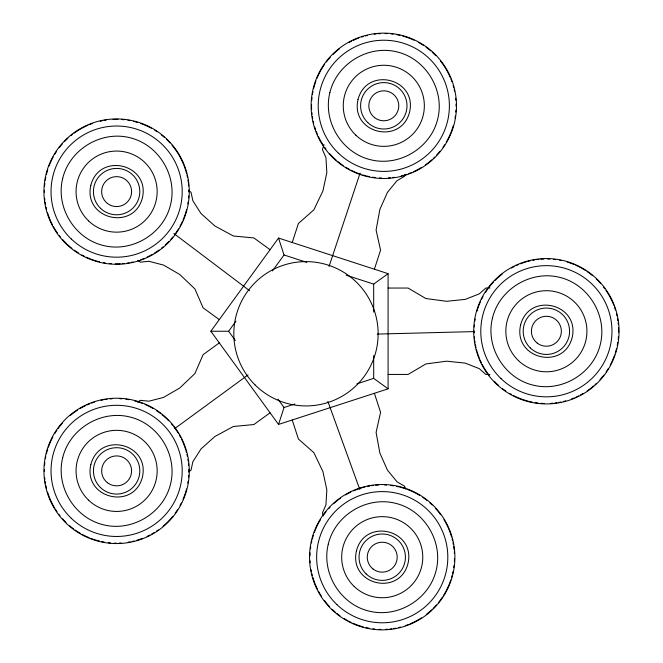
<?xml version="1.0" encoding="UTF-8"?>
<svg xmlns="http://www.w3.org/2000/svg" width="663" height="663" viewBox="0 0 663 663"><rect width="100%" height="100%" fill="white"/><g stroke="black" fill="none" stroke-linecap="round" stroke-linejoin="round"><path stroke-width="0.99" d="M292.226 242.509L298.408 223.481L313.872 209.831L322.931 190.911L326.842 172.629L325.931 157.554L322.425 149.573L324.016 144.667M278.535 424.436L210.834 331.243L278.535 238.058L388.087 273.653L388.087 388.841L278.535 424.436L284.037 407.505L294.869 403.982M374.388 269.203L380.57 250.175L376.087 230.044L379.882 209.417L387.457 192.328L397.054 180.667L404.587 176.275L405.226 174.311M329.039 266.509L360.042 173.234M210.834 331.243L228.627 331.243L235.937 321.19M272.468 270.902L284.037 254.982L278.535 238.058M174.8 428.522L248.086 374.893M137.738 402.143L140.241 400.328L148.918 401.198L163.537 397.402L179.706 388.037L194.905 373.576L203.11 354.655L219.296 342.895M346.103 275.153L373.683 284.112L388.087 273.653M188.516 472.039L191.019 470.216L192.875 461.697L200.997 448.967L214.903 436.478L233.359 426.5L253.888 424.544L270.073 412.784M356.934 383.819L373.683 378.374L388.087 388.841M377.288 334.077L474.393 331.591M388.087 288.049L408.093 288.049L425.845 298.532L446.647 301.309L465.235 299.378L479.291 293.85L485.797 288.049L489.924 288.049M388.087 374.438L408.093 374.438L425.845 363.954L446.647 361.186L465.235 363.117L479.291 368.636L485.797 374.438L489.924 374.438M284.037 254.982L306.696 262.349M188.516 190.455L191.019 192.27L192.875 200.79L200.997 213.519L214.903 226.008L233.359 235.995L253.888 237.942L270.073 249.702M137.738 260.344L140.241 262.158L148.918 261.288L163.537 265.084L179.706 274.449L194.905 288.919L203.11 307.839L219.296 319.599M173.855 233.509L249.586 290.701M228.627 331.243L235.324 340.467M277.946 399.126L284.037 407.505M327.878 401.422L359.777 489.427M374.388 393.283L380.57 412.311L376.087 432.442L379.882 453.078L387.457 470.158L397.054 481.819L404.587 486.219L405.541 489.161M292.226 419.986L298.408 439.014L313.872 452.655L322.931 471.584L326.842 489.858L325.931 504.933L322.425 512.913L323.378 515.855M373.683 284.112L373.683 312.082M373.683 355.592L373.683 378.374M618.438 336.555A72.25 72.25 0 0 1 618.156 339.547M617.75 342.514A72.25 72.25 0 0 1 617.22 345.456M616.582 348.357A72.25 72.25 0 0 1 615.239 353.13M614.609 355.02A72.25 72.25 0 0 1 610.225 365.073M608.278 368.512A72.25 72.25 0 0 1 606.131 371.868M603.786 375.117A72.25 72.25 0 0 1 599.965 379.708M596.526 383.264A72.25 72.25 0 0 1 595.076 384.623M593.584 385.949A72.25 72.25 0 0 1 587.244 390.83M583.075 393.482A72.25 72.25 0 0 1 580.481 394.941M578.708 395.861A72.25 72.25 0 0 1 575.998 397.145M574.166 397.941A72.25 72.25 0 0 1 571.373 399.035M565.713 400.858A72.25 72.25 0 0 1 563.799 401.364M560.89 402.018A72.25 72.25 0 0 1 558.926 402.4M556.945 402.714A72.25 72.25 0 0 1 554.964 402.98M552.975 403.187A72.25 72.25 0 0 1 550.994 403.344M544.066 403.452A72.25 72.25 0 0 1 541.074 403.295M538.091 403.013A72.25 72.25 0 0 1 535.116 402.607M532.174 402.076A72.25 72.25 0 0 1 529.273 401.438M528.32 401.198A72.25 72.25 0 0 1 513.435 395.538M511.695 394.618A72.25 72.25 0 0 1 509.971 393.648M505.761 390.988A72.25 72.25 0 0 1 502.513 388.651M498.659 385.485A72.25 72.25 0 0 1 494.374 381.382M489.153 375.333A72.25 72.25 0 0 1 484.653 368.777M484.147 367.932A72.25 72.25 0 0 1 482.225 364.459M481.33 362.669A72.25 72.25 0 0 1 480.087 359.943M479.316 358.095A72.25 72.25 0 0 1 477.327 352.467M477.045 351.523A72.25 72.25 0 0 1 476.515 349.616M476.034 347.694A72.25 72.25 0 0 1 475.412 344.768M475.064 342.796A72.25 72.25 0 0 1 474.774 340.815M474.534 338.826A72.25 72.25 0 0 1 474.36 336.837M474.161 332.884A72.25 72.25 0 0 1 474.136 330.912M474.269 326.934A72.25 72.25 0 0 1 474.418 324.936M474.874 320.958A72.25 72.25 0 0 1 475.189 318.986M476.954 311.27A72.25 72.25 0 0 1 480.368 301.889M481.645 299.179A72.25 72.25 0 0 1 483.012 296.552M485.54 292.284A72.25 72.25 0 0 1 487.794 288.977M488.987 287.377A72.25 72.25 0 0 1 493.479 282.048M494.838 280.623A72.25 72.25 0 0 1 502.297 274.01M511.413 268.026A72.25 72.25 0 0 1 514.065 266.634M515.864 265.764A72.25 72.25 0 0 1 518.607 264.554M520.463 263.808A72.25 72.25 0 0 1 526.107 261.902M528.013 261.371A72.25 72.25 0 0 1 529.936 260.891M532.87 260.277A72.25 72.25 0 0 1 534.834 259.929M536.815 259.631A72.25 72.25 0 0 1 538.804 259.399M540.793 259.216A72.25 72.25 0 0 1 543.759 259.042M547.713 259.009A72.25 72.25 0 0 1 549.702 259.076M553.688 259.366A72.25 72.25 0 0 1 555.677 259.598M559.622 260.219A72.25 72.25 0 0 1 561.569 260.609M567.321 262.092A72.25 72.25 0 0 1 573.909 264.446M575.741 265.233A72.25 72.25 0 0 1 580.216 267.404M581.078 267.869A72.25 72.25 0 0 1 585.346 270.396M587.012 271.499A72.25 72.25 0 0 1 592.598 275.709M596.302 279.015A72.25 72.25 0 0 1 600.429 283.3M603.62 287.154A72.25 72.25 0 0 1 604.822 288.753M605.965 290.386A72.25 72.25 0 0 1 613.822 305.328M614.51 307.193A72.25 72.25 0 0 1 615.446 310.019M616.507 313.831A72.25 72.25 0 0 1 616.955 315.77M617.535 318.712A72.25 72.25 0 0 1 617.858 320.685M618.123 322.666A72.25 72.25 0 0 1 618.33 324.655M618.546 327.63A72.25 72.25 0 0 1 618.612 329.602M618.629 330.588A72.25 72.25 0 0 1 618.62 332.569M455.92 110.124A72.25 72.25 0 0 1 455.771 112.122M455.315 116.091A72.25 72.25 0 0 1 455 118.064M453.227 125.788A72.25 72.25 0 0 1 446.199 142.222M444.641 144.766A72.25 72.25 0 0 1 442.975 147.261M439.967 151.255A72.25 72.25 0 0 1 436.71 155.009M434.646 157.131A72.25 72.25 0 0 1 433.221 158.515M431.746 159.858A72.25 72.25 0 0 1 425.48 164.822M421.337 167.54A72.25 72.25 0 0 1 413.414 171.709M411.574 172.504A72.25 72.25 0 0 1 408.781 173.598M406.908 174.261A72.25 72.25 0 0 1 404.082 175.156M403.129 175.422A72.25 72.25 0 0 1 401.214 175.927M394.361 177.286A72.25 72.25 0 0 1 392.372 177.551M390.391 177.759A72.25 72.25 0 0 1 388.402 177.908M381.482 178.024A72.25 72.25 0 0 1 379.485 177.933M375.498 177.576A72.25 72.25 0 0 1 372.531 177.17M369.589 176.648A72.25 72.25 0 0 1 366.689 176.002M365.736 175.761A72.25 72.25 0 0 1 362.868 174.957M360.97 174.352A72.25 72.25 0 0 1 350.851 170.109M349.103 169.181A72.25 72.25 0 0 1 345.688 167.184M343.177 165.551A72.25 72.25 0 0 1 337.583 161.341M336.075 160.048A72.25 72.25 0 0 1 329.751 153.758M325.964 149.109A72.25 72.25 0 0 1 324.787 147.493M323.66 145.852A72.25 72.25 0 0 1 318.315 136.338M317.494 134.506A72.25 72.25 0 0 1 316.359 131.73M315.671 129.857A72.25 72.25 0 0 1 314.743 127.031M313.682 123.227A72.25 72.25 0 0 1 313.226 121.288M312.646 118.346A72.25 72.25 0 0 1 312.331 116.373M312.066 114.384A72.25 72.25 0 0 1 311.85 112.403M311.643 109.428A72.25 72.25 0 0 1 311.569 107.447M311.552 106.461A72.25 72.25 0 0 1 311.56 104.481M311.751 100.503A72.25 72.25 0 0 1 312.033 97.511M312.439 94.536A72.25 72.25 0 0 1 312.961 91.593M313.607 88.701A72.25 72.25 0 0 1 315.911 81.093M316.997 78.292A72.25 72.25 0 0 1 320.428 71.115M320.909 70.253A72.25 72.25 0 0 1 324.621 64.361M326.395 61.941A72.25 72.25 0 0 1 330.224 57.341M332.95 54.49A72.25 72.25 0 0 1 339.705 48.581M348.829 42.589A72.25 72.25 0 0 1 351.473 41.197M353.28 40.327A72.25 72.25 0 0 1 358.816 38.023M361.633 37.045A72.25 72.25 0 0 1 363.523 36.465M365.421 35.943A72.25 72.25 0 0 1 367.352 35.462M374.23 34.203A72.25 72.25 0 0 1 376.219 33.962M378.2 33.78A72.25 72.25 0 0 1 380.189 33.656M385.128 33.573A72.25 72.25 0 0 1 387.117 33.639M391.104 33.937A72.25 72.25 0 0 1 393.093 34.161M397.038 34.783A72.25 72.25 0 0 1 399.946 35.388M402.822 36.109A72.25 72.25 0 0 1 414.068 40.211M418.494 42.44A72.25 72.25 0 0 1 423.591 45.507M426.06 47.214A72.25 72.25 0 0 1 430.776 50.918M432.268 52.236A72.25 72.25 0 0 1 435.815 55.667M440.414 60.93A72.25 72.25 0 0 1 445.528 68.272M446.042 69.118A72.25 72.25 0 0 1 450.102 77.115M450.873 78.963A72.25 72.25 0 0 1 451.926 81.764M453.144 85.535A72.25 72.25 0 0 1 453.674 87.433M454.147 89.364A72.25 72.25 0 0 1 454.578 91.312M455.647 98.232A72.25 72.25 0 0 1 455.829 100.212M456.028 104.174A72.25 72.25 0 0 1 456.045 106.146M188.731 195.917A72.25 72.25 0 0 1 188.582 197.914M188.126 201.883A72.25 72.25 0 0 1 187.811 203.856M186.568 209.665A72.25 72.25 0 0 1 183.029 220.041M182.217 221.873A72.25 72.25 0 0 1 179.988 226.298M178.504 228.868A72.25 72.25 0 0 1 174.618 234.677M172.778 237.047A72.25 72.25 0 0 1 170.855 239.326M168.85 241.514A72.25 72.25 0 0 1 165.302 244.979M163.048 246.951A72.25 72.25 0 0 1 161.49 248.219M159.103 250.034A72.25 72.25 0 0 1 154.148 253.332M152.449 254.335A72.25 72.25 0 0 1 147.136 257.087M144.393 258.297A72.25 72.25 0 0 1 140.664 259.73M133.064 261.951A72.25 72.25 0 0 1 131.117 262.382M129.152 262.755A72.25 72.25 0 0 1 127.172 263.078M124.196 263.451A72.25 72.25 0 0 1 122.207 263.634M120.227 263.758A72.25 72.25 0 0 1 115.287 263.841M111.301 263.659A72.25 72.25 0 0 1 109.312 263.484M105.342 262.962A72.25 72.25 0 0 1 103.378 262.631M99.508 261.794A72.25 72.25 0 0 1 86.347 257.203M84.549 256.349A72.25 72.25 0 0 1 81.922 254.973M78.499 252.976A72.25 72.25 0 0 1 74.347 250.2M71.952 248.393A72.25 72.25 0 0 1 67.419 244.514M66.698 243.835A72.25 72.25 0 0 1 62.571 239.55M60.623 237.263A72.25 72.25 0 0 1 59.38 235.696M57.598 233.285A72.25 72.25 0 0 1 53.396 226.572M52.452 224.815A72.25 72.25 0 0 1 47.554 212.823M46.493 209.019A72.25 72.25 0 0 1 46.045 207.08M45.465 204.138A72.25 72.25 0 0 1 45.142 202.165M44.877 200.176A72.25 72.25 0 0 1 44.67 198.196M44.371 192.262A72.25 72.25 0 0 1 44.38 190.281M44.562 186.295A72.25 72.25 0 0 1 44.844 183.303M45.25 180.328A72.25 72.25 0 0 1 45.78 177.386M46.418 174.493A72.25 72.25 0 0 1 47.761 169.72M49.079 165.949A72.25 72.25 0 0 1 53.239 156.907M54.722 154.338A72.25 72.25 0 0 1 56.314 151.81M59.214 147.733A72.25 72.25 0 0 1 62.372 143.879M64.377 141.691A72.25 72.25 0 0 1 67.924 138.227M70.949 135.617A72.25 72.25 0 0 1 72.524 134.374M74.123 133.172A72.25 72.25 0 0 1 79.079 129.873M79.925 129.368A72.25 72.25 0 0 1 87.914 125.299M89.762 124.528A72.25 72.25 0 0 1 92.563 123.475M100.163 121.254A72.25 72.25 0 0 1 102.11 120.823M104.074 120.451A72.25 72.25 0 0 1 106.055 120.136M113 119.448A72.25 72.25 0 0 1 117.939 119.365M121.926 119.547A72.25 72.25 0 0 1 123.915 119.73M127.884 120.243A72.25 72.25 0 0 1 129.849 120.575M133.727 121.412A72.25 72.25 0 0 1 137.548 122.456M140.39 123.384A72.25 72.25 0 0 1 151.305 128.232M154.728 130.23A72.25 72.25 0 0 1 157.239 131.862M161.275 134.813A72.25 72.25 0 0 1 164.341 137.365M166.529 139.371A72.25 72.25 0 0 1 169.993 142.918M171.966 145.172A72.25 72.25 0 0 1 178.347 154.065M178.853 154.91A72.25 72.25 0 0 1 185.673 170.383M185.955 171.327A72.25 72.25 0 0 1 186.485 173.225M186.966 175.156A72.25 72.25 0 0 1 187.389 177.104M187.936 180.054A72.25 72.25 0 0 1 188.226 182.035M188.466 184.024A72.25 72.25 0 0 1 188.64 186.005M188.839 189.966A72.25 72.25 0 0 1 188.864 191.939M188.731 475.197A72.25 72.25 0 0 1 188.582 477.194M188.126 481.172A72.25 72.25 0 0 1 187.811 483.145M186.568 488.954A72.25 72.25 0 0 1 183.029 499.33M181.355 502.952A72.25 72.25 0 0 1 179.988 505.579M177.46 509.847A72.25 72.25 0 0 1 175.206 513.154M172.778 516.328A72.25 72.25 0 0 1 163.048 526.24M158.291 529.903A72.25 72.25 0 0 1 156.65 531.022M154.148 532.621A72.25 72.25 0 0 1 151.587 534.105M149.83 535.049A72.25 72.25 0 0 1 147.136 536.367M142.537 538.323A72.25 72.25 0 0 1 136.893 540.229M134.025 541A72.25 72.25 0 0 1 132.086 541.456M130.13 541.853A72.25 72.25 0 0 1 128.166 542.201M121.221 542.989A72.25 72.25 0 0 1 119.241 543.088M116.282 543.13A72.25 72.25 0 0 1 114.293 543.096M110.307 542.856A72.25 72.25 0 0 1 108.318 542.657M104.356 542.085A72.25 72.25 0 0 1 101.431 541.522M99.508 541.074A72.25 72.25 0 0 1 90.955 538.422M89.091 537.685A72.25 72.25 0 0 1 81.922 534.262M80.198 533.284A72.25 72.25 0 0 1 75.168 530.06M73.543 528.892A72.25 72.25 0 0 1 69.64 525.776M65.993 522.436A72.25 72.25 0 0 1 62.571 518.831M59.993 515.764A72.25 72.25 0 0 1 58.775 514.181M57.035 511.745A72.25 72.25 0 0 1 55.402 509.259M54.88 508.422A72.25 72.25 0 0 1 47.554 492.112M46.493 488.3A72.25 72.25 0 0 1 45.838 485.382M45.465 483.418A72.25 72.25 0 0 1 45.142 481.446M44.877 479.465A72.25 72.25 0 0 1 44.67 477.476M44.371 471.542A72.25 72.25 0 0 1 44.38 469.561M44.562 465.575A72.25 72.25 0 0 1 44.844 462.583M45.415 458.63A72.25 72.25 0 0 1 45.78 456.674M46.418 453.774A72.25 72.25 0 0 1 47.761 449M48.391 447.111A72.25 72.25 0 0 1 52.775 437.058M54.722 433.619A72.25 72.25 0 0 1 56.869 430.262M58.021 428.621A72.25 72.25 0 0 1 62.372 423.16M70.179 415.535A72.25 72.25 0 0 1 77.405 410.206M79.925 408.648A72.25 72.25 0 0 1 85.187 405.831M87.002 404.985A72.25 72.25 0 0 1 89.762 403.817M91.627 403.096A72.25 72.25 0 0 1 94.444 402.126M101.141 400.319A72.25 72.25 0 0 1 103.097 399.913M105.069 399.565A72.25 72.25 0 0 1 107.05 399.275M110.025 398.944A72.25 72.25 0 0 1 112.006 398.786M119.928 398.712A72.25 72.25 0 0 1 121.926 398.836M125.904 399.242A72.25 72.25 0 0 1 128.871 399.69M134.68 400.933A72.25 72.25 0 0 1 142.272 403.344M145.056 404.471A72.25 72.25 0 0 1 153.029 408.483M156.41 410.588A72.25 72.25 0 0 1 160.487 413.48M162.054 414.723A72.25 72.25 0 0 1 168.626 420.748M171.319 423.69A72.25 72.25 0 0 1 172.604 425.223M173.847 426.798A72.25 72.25 0 0 1 178.347 433.353M179.35 435.052A72.25 72.25 0 0 1 180.775 437.671M181.67 439.461A72.25 72.25 0 0 1 185.673 449.663M185.955 450.608A72.25 72.25 0 0 1 186.485 452.514M186.966 454.437A72.25 72.25 0 0 1 187.389 456.384M187.936 459.335A72.25 72.25 0 0 1 188.226 461.315M188.466 463.304A72.25 72.25 0 0 1 188.64 465.293M188.839 469.247A72.25 72.25 0 0 1 188.864 471.219M454.462 558.519A72.25 72.25 0 0 1 454.346 561.503M453.998 565.489A72.25 72.25 0 0 1 453.741 567.47M453.061 571.407A72.25 72.25 0 0 1 452.647 573.338M452.183 575.252A72.25 72.25 0 0 1 451.66 577.166M450.774 580.017A72.25 72.25 0 0 1 446.066 591.015M445.602 591.885A72.25 72.25 0 0 1 443.605 595.308M442.528 596.982A72.25 72.25 0 0 1 438.392 602.634M436.469 604.913A72.25 72.25 0 0 1 433.08 608.51M431.646 609.894A72.25 72.25 0 0 1 426.317 614.419M421.436 617.875A72.25 72.25 0 0 1 410.007 623.883M408.151 624.629A72.25 72.25 0 0 1 405.333 625.64M400.601 627.057A72.25 72.25 0 0 1 398.678 627.538M395.745 628.159A72.25 72.25 0 0 1 393.772 628.507M391.792 628.797A72.25 72.25 0 0 1 389.811 629.038M387.822 629.22A72.25 72.25 0 0 1 385.841 629.344M380.902 629.427A72.25 72.25 0 0 1 378.913 629.361M374.926 629.063A72.25 72.25 0 0 1 372.938 628.839M368.993 628.217A72.25 72.25 0 0 1 366.075 627.612M363.208 626.891A72.25 72.25 0 0 1 352.873 623.203M351.059 622.366A72.25 72.25 0 0 1 348.398 621.032M347.536 620.56A72.25 72.25 0 0 1 344.114 618.562M339.962 615.786A72.25 72.25 0 0 1 336.787 613.358M335.254 612.082A72.25 72.25 0 0 1 332.312 609.421M329.528 606.612A72.25 72.25 0 0 1 324.389 600.487M321.547 596.402A72.25 72.25 0 0 1 320.494 594.728M319.989 593.882A72.25 72.25 0 0 1 318.53 591.288M317.618 589.515A72.25 72.25 0 0 1 312.886 577.465M312.356 575.567A72.25 72.25 0 0 1 311.875 573.636M311.453 571.688A72.25 72.25 0 0 1 311.08 569.724M310.201 562.788A72.25 72.25 0 0 1 310.069 560.807M309.994 555.859A72.25 72.25 0 0 1 310.11 552.876M310.458 548.889A72.25 72.25 0 0 1 310.715 546.909M311.395 542.972A72.25 72.25 0 0 1 311.809 541.041M312.273 539.127A72.25 72.25 0 0 1 313.375 535.306M314.345 532.472A72.25 72.25 0 0 1 318.389 523.364M318.853 522.494A72.25 72.25 0 0 1 320.337 519.925M323.055 515.739A72.25 72.25 0 0 1 326.063 511.745M328.649 508.72A72.25 72.25 0 0 1 329.992 507.278M333.539 503.814A72.25 72.25 0 0 1 340.55 498.178M345.539 494.954A72.25 72.25 0 0 1 350.802 492.137M353.528 490.885A72.25 72.25 0 0 1 361.948 487.844M362.893 487.578A72.25 72.25 0 0 1 364.816 487.073M367.725 486.41A72.25 72.25 0 0 1 369.689 486.037M371.67 485.714A72.25 72.25 0 0 1 373.65 485.449M375.639 485.241A72.25 72.25 0 0 1 378.614 485.034M384.548 484.976A72.25 72.25 0 0 1 386.537 485.067M390.524 485.424A72.25 72.25 0 0 1 393.499 485.83M396.441 486.352A72.25 72.25 0 0 1 399.341 486.998M400.295 487.239A72.25 72.25 0 0 1 404.107 488.333M406.949 489.302A72.25 72.25 0 0 1 416.057 493.347M416.919 493.819A72.25 72.25 0 0 1 419.497 495.294M422.853 497.449A72.25 72.25 0 0 1 426.889 500.399M429.955 502.952A72.25 72.25 0 0 1 432.143 504.957M435.608 508.504A72.25 72.25 0 0 1 440.663 514.695M443.961 519.651A72.25 72.25 0 0 1 451.569 536.914M452.1 538.812A72.25 72.25 0 0 1 452.58 540.743M453.003 542.69A72.25 72.25 0 0 1 453.376 544.654M453.699 546.627A72.25 72.25 0 0 1 454.072 549.61M454.254 551.591A72.25 72.25 0 0 1 454.387 553.572M62.687 178.455C55.468 207.279 74.563 238.68 103.469 245.534C132.285 252.744 163.686 233.658 170.54 204.751C177.759 175.927 158.664 144.526 129.757 137.672C100.942 130.462 69.54 149.548 62.687 178.455M90.831 185.317C83.016 219.097 133.793 231.47 142.396 197.889C150.211 164.117 99.433 151.736 90.831 185.317M62.687 457.743C55.468 486.559 74.563 517.96 103.469 524.814C132.285 532.033 163.686 512.938 170.54 484.031C177.759 455.216 158.664 423.814 129.757 416.961C100.942 409.742 69.54 428.837 62.687 457.743M90.831 464.597C83.016 498.377 133.793 510.75 142.396 477.169C150.211 443.398 99.433 431.016 90.831 464.597M329.867 92.663C322.657 121.486 341.743 152.888 370.65 159.742C399.474 166.952 430.875 147.866 437.729 118.959C444.948 90.135 425.853 58.734 396.946 51.88C368.122 44.67 336.729 63.756 329.867 92.663M358.012 99.525C350.205 133.296 400.982 145.678 409.585 112.097C417.4 78.325 366.622 65.944 358.012 99.525M328.301 544.041C321.083 572.865 340.177 604.266 369.084 611.12C397.899 618.33 429.301 599.244 436.155 570.337C443.373 541.514 424.279 510.112 395.372 503.258C366.556 496.048 335.155 515.134 328.301 544.041M356.445 550.903C348.63 584.675 399.408 597.056 408.01 563.475C415.825 529.704 365.048 517.322 356.445 550.903M492.46 318.099C485.241 346.915 504.336 378.316 533.243 385.17C562.058 392.388 593.46 373.294 600.313 344.387C607.532 315.571 588.437 284.17 559.531 277.316C530.715 270.098 499.314 289.192 492.46 318.099M520.604 324.961C512.789 358.733 563.567 371.114 572.169 337.533C579.984 303.753 529.207 291.38 520.604 324.961M518.375 360.556A40.542 40.542 0 0 0 585.777 340.848A40.542 40.542 0 0 0 535.008 292.333A40.542 40.542 0 0 0 518.375 360.556M501.071 378.664A65.587 65.587 0 0 0 610.109 346.774A65.587 65.587 0 0 0 527.98 268.291A65.587 65.587 0 0 0 501.071 378.664M496.173 383.794A72.681 72.681 0 0 0 616.996 348.456A72.681 72.681 0 0 0 525.983 261.487A72.681 72.681 0 0 0 496.173 383.794M530.359 348.017A23.197 23.197 0 0 0 568.92 336.738A23.197 23.197 0 0 0 539.873 308.983A23.197 23.197 0 0 0 530.359 348.017M374.661 117.674A14.976 14.976 0 0 0 398.637 107.787A14.976 14.976 0 0 0 378.092 91.966A14.976 14.976 0 0 0 374.661 117.674M537.254 343.111A14.976 14.976 0 0 0 561.23 333.224A14.976 14.976 0 0 0 540.676 317.403A14.976 14.976 0 0 0 537.254 343.111M373.095 569.053A14.976 14.976 0 0 0 397.071 559.166A14.976 14.976 0 0 0 376.526 543.345A14.976 14.976 0 0 0 373.095 569.053M107.481 482.747A14.976 14.976 0 0 0 131.456 472.868A14.976 14.976 0 0 0 110.912 457.047A14.976 14.976 0 0 0 107.481 482.747M107.481 203.466A14.976 14.976 0 0 0 131.456 193.579A14.976 14.976 0 0 0 110.912 177.759A14.976 14.976 0 0 0 107.481 203.466M338.486 153.228A65.587 65.587 0 0 0 447.517 121.346A65.587 65.587 0 0 0 365.388 42.863A65.587 65.587 0 0 0 338.486 153.228M367.774 122.58A23.197 23.197 0 0 0 406.336 111.301A23.197 23.197 0 0 0 377.288 83.546A23.197 23.197 0 0 0 367.774 122.58M333.588 158.358A72.681 72.681 0 0 0 454.412 123.02A72.681 72.681 0 0 0 363.399 36.051A72.681 72.681 0 0 0 333.588 158.358M355.791 135.119A40.542 40.542 0 0 0 423.193 115.412A40.542 40.542 0 0 0 372.415 66.897A40.542 40.542 0 0 0 355.791 135.119M88.602 220.92A40.542 40.542 0 0 0 156.004 201.204A40.542 40.542 0 0 0 105.235 152.689A40.542 40.542 0 0 0 88.602 220.92M71.306 239.02A65.587 65.587 0 0 0 180.336 207.138A65.587 65.587 0 0 0 98.207 128.655A65.587 65.587 0 0 0 71.306 239.02M100.594 208.373A23.197 23.197 0 0 0 139.147 197.093A23.197 23.197 0 0 0 110.108 169.338A23.197 23.197 0 0 0 100.594 208.373M66.399 244.15A72.681 72.681 0 0 0 187.223 208.812A72.681 72.681 0 0 0 96.218 121.843A72.681 72.681 0 0 0 66.399 244.15M71.306 518.3A65.587 65.587 0 0 0 180.336 486.418A65.587 65.587 0 0 0 98.207 407.936A65.587 65.587 0 0 0 71.306 518.3M100.594 487.653A23.197 23.197 0 0 0 139.147 476.382A23.197 23.197 0 0 0 110.108 448.627A23.197 23.197 0 0 0 100.594 487.653M66.399 523.43A72.681 72.681 0 0 0 187.223 488.101A72.681 72.681 0 0 0 96.218 401.132A72.681 72.681 0 0 0 66.399 523.43M88.602 500.2A40.542 40.542 0 0 0 156.004 480.484A40.542 40.542 0 0 0 105.235 431.969A40.542 40.542 0 0 0 88.602 500.2M336.912 604.606A65.587 65.587 0 0 0 445.95 572.724A65.587 65.587 0 0 0 363.821 494.242A65.587 65.587 0 0 0 336.912 604.606M354.216 586.498A40.542 40.542 0 0 0 421.618 566.79A40.542 40.542 0 0 0 370.849 518.275A40.542 40.542 0 0 0 354.216 586.498M332.014 609.736A72.681 72.681 0 0 0 452.837 574.398A72.681 72.681 0 0 0 361.824 487.429A72.681 72.681 0 0 0 332.014 609.736M366.2 573.959A23.197 23.197 0 0 0 404.761 562.68A23.197 23.197 0 0 0 375.714 534.925A23.197 23.197 0 0 0 366.2 573.959M254.948 384.797A72.168 72.168 0 0 0 375.681 352.451A72.168 72.168 0 0 0 287.303 264.065A72.168 72.168 0 0 0 254.948 384.797"/></g></svg>
